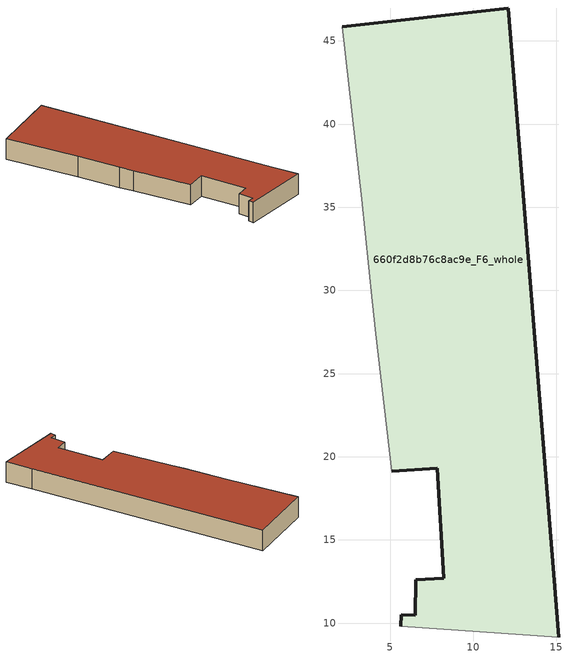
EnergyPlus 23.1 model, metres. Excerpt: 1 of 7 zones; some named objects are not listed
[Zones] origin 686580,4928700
660f2d8b76c8ac9e_F6_whole
 floor to 660f2d8b76c8ac9e_F5_whole (EU_floor_Construction): 12.09,46.98 14.83,12.92 15.14,9.16 5.63,9.8 5.67,10.49 6.5,10.48 6.53,12.59 8.23,12.7 7.84,19.31 5.1,19.12 4.14,27.4 3.91,29.34 3.3,35.49 2.12,45.84 z18
 wall outside (EU_wall_Construction): 15.14,9.16 14.83,12.92 12.09,46.98 2.12,45.84 / 5.1,19.12 7.84,19.31 8.23,12.7 6.53,12.59 6.5,10.48 5.67,10.49 5.63,9.8 z18:21
 wall adiabatic (EU_wall_Construction): 5.63,9.8 15.14,9.16 / 2.12,45.84 3.3,35.49 3.91,29.34 4.14,27.4 5.1,19.12 z18:21
 roof outside (EU_roof_Construction): 15.14,9.16 14.83,12.92 12.09,46.98 2.12,45.84 3.3,35.49 3.91,29.34 4.14,27.4 5.1,19.12 7.84,19.31 8.23,12.7 6.53,12.59 6.5,10.48 5.67,10.49 5.63,9.8 z21
[Building]
EU S2 Campaign: North Axis=0; Terrain=City; Solar Distribution=FullExterior
[Site:Location]
Bologna: Latitude=44.5; Longitude=11.25; Time Zone=1; Elevation=37
[SizingPeriod:WeatherFileDays]
AnnualSizingPeriod: Begin Month=1; Begin Day of Month=1; End Month=12; End Day of Month=31; Day of Week for Start Day=Monday; Use Weather File Daylight Saving Period=No; Use Weather File Rain and Snow Indicators=No
[MATERIAL]
EU_InternalMass_Material: Roughness=MediumRough; Thickness=0.1; Conductivity=1; Density=1800; Specific Heat=900; Thermal Absorptance=0.9; Solar Absorptance=0.7; Visible Absorptance=0.7
[MATERIAL:NOMASS] Roughness=MediumRough; Thermal Absorptance=0.9; Solar Absorptance=0.7; Visible Absorptance=0.7
Name | Thermal Resistance
EU_wall_NoMass | 0.905828
EU_roof_NoMass | 0.37593
EU_floor_NoMass | 0.67114
[CONSTRUCTION]
EU_wall_Construction: EU_wall_NoMass
EU_roof_Construction: EU_roof_NoMass
EU_floor_Construction: EU_floor_NoMass
EU_InternalMass_Construction: EU_InternalMass_Material
[ZONE]
660f2d8b76c8ac9e_F6_whole: Type=1; Multiplier=1; Ceiling Height=autocalculate; Volume=1000.39; Floor Area=autocalculate; Part of Total Floor Area=Yes
[INTERNALMASS]
660f2d8b76c8ac9e_F6_whole_EU_InternalMass: Construction=EU_InternalMass_Construction; Zone or ZoneList=660f2d8b76c8ac9e_F6_whole; Surface Area=333.464
[OTHEREQUIPMENT]
EU_Step8_InternalGain_660f2d8b76c8ac9e_F6_whole_f000: Fuel Type=Electricity; Zone or ZoneList or Space or SpaceList=660f2d8b76c8ac9e_F6_whole; Schedule=EU_Step8_GainSchedule_660f2d8b76c8ac9e_F6_whole_f000; Design Level Calculation Method=Watts/Area; Power per Zone Floor Area=1; Fraction Latent=0; Fraction Radiant=0; Fraction Lost=0; Carbon Dioxide Generation Rate=0; EndUse Subcategory=EU_Step8_InternalGains
[ZONEVENTILATION:DESIGNFLOWRATE]
EU_ConstantAir_660f2d8b76c8ac9e_F6_whole: Zone or ZoneList or Space or SpaceList=660f2d8b76c8ac9e_F6_whole; Schedule=EU_AlwaysOn; Design Flow Rate Calculation Method=AirChanges/Hour; Air Changes per Hour=0.73129; Ventilation Type=Natural; Fan Pressure Rise=0; Fan Total Efficiency=1; Constant Term Coefficient=1; Temperature Term Coefficient=0; Velocity Term Coefficient=0; Velocity Squared Term Coefficient=0; Minimum Indoor Temperature=-100; Maximum Indoor Temperature=100; Delta Temperature=-100; Minimum Outdoor Temperature=-100; Maximum Outdoor Temperature=100; Maximum Wind Speed=40
[HVACTEMPLATE:ZONE:IDEALLOADSAIRSYSTEM]
660f2d8b76c8ac9e_F6_whole: Template Thermostat=EU_HeatOnly_660f2d8b76c8ac9e_F6_whole; System Availability Schedule=EU_AlwaysOn; Maximum Heating Supply Air Temperature=50; Minimum Cooling Supply Air Temperature=13; Maximum Heating Supply Air Humidity Ratio=0.0156; Minimum Cooling Supply Air Humidity Ratio=0.0077; Heating Limit=NoLimit; Cooling Limit=NoLimit; Heating Availability Schedule=EU_AlwaysOn; Cooling Availability Schedule=EU_CoolingOff; Dehumidification Control Type=ConstantSensibleHeatRatio; Cooling Sensible Heat Ratio=0.7; Dehumidification Setpoint=60; Humidification Control Type=None; Humidification Setpoint=30; Outdoor Air Method=None; Outdoor Air Flow Rate per Person=0.00944; Outdoor Air Flow Rate per Zone Floor Area=0; Outdoor Air Flow Rate per Zone=0; Demand Controlled Ventilation Type=None; Outdoor Air Economizer Type=NoEconomizer; Heat Recovery Type=None; Sensible Heat Recovery Effectiveness=0.7; Latent Heat Recovery Effectiveness=0.65
[SIZING:ZONE]
660f2d8b76c8ac9e_F6_whole: Zone Cooling Design Supply Air Temperature Input Method=SupplyAirTemperature; Zone Cooling Design Supply Air Temperature=13; Zone Heating Design Supply Air Temperature Input Method=SupplyAirTemperature; Zone Heating Design Supply Air Temperature=50; Zone Cooling Design Supply Air Humidity Ratio=0.008; Zone Heating Design Supply Air Humidity Ratio=0.008; Cooling Design Air Flow Method=DesignDay; Cooling Design Air Flow Rate=0; Cooling Minimum Air Flow per Zone Floor Area=0.000762; Cooling Minimum Air Flow=0; Cooling Minimum Air Flow Fraction=0.2; Heating Design Air Flow Method=DesignDay; Heating Design Air Flow Rate=0; Heating Maximum Air Flow per Zone Floor Area=0.002032; Heating Maximum Air Flow=0.141576; Heating Maximum Air Flow Fraction=0.3; Account for Dedicated Outdoor Air System=No; Dedicated Outdoor Air System Control Strategy=NeutralSupplyAir; Dedicated Outdoor Air Low Setpoint Temperature for Design=autosize; Dedicated Outdoor Air High Setpoint Temperature for Design=autosize; Zone Load Sizing Method=Sensible Load Only No Latent Load; Zone Latent Cooling Design Supply Air Humidity Ratio Input Method=HumidityRatioDifference; Zone Cooling Design Supply Air Humidity Ratio Difference=0.005; Zone Latent Heating Design Supply Air Humidity Ratio Input Method=HumidityRatioDifference; Zone Humidification Design Supply Air Humidity Ratio Difference=0.005
[SCHEDULE:CONSTANT]
Name | Hourly Value
EU_AlwaysOn | 1
EU_CoolingOff | 0
[SCHEDULE:FILE]
EU_Step8_GainSchedule_660f2d8b76c8ac9e_F6_whole_f000: File=../../schedules/660f2d8b76c8ac9e/660f2d8b76c8ac9e_F6_whole_f000_gain.csv; Column Number=1; Rows to Skip at Top=0; Number of Hours of Data=8760; Column Separator=Comma; Interpolate to Timestep=No; Minutes per Item=60; Adjust Schedule for Daylight Savings=Yes
